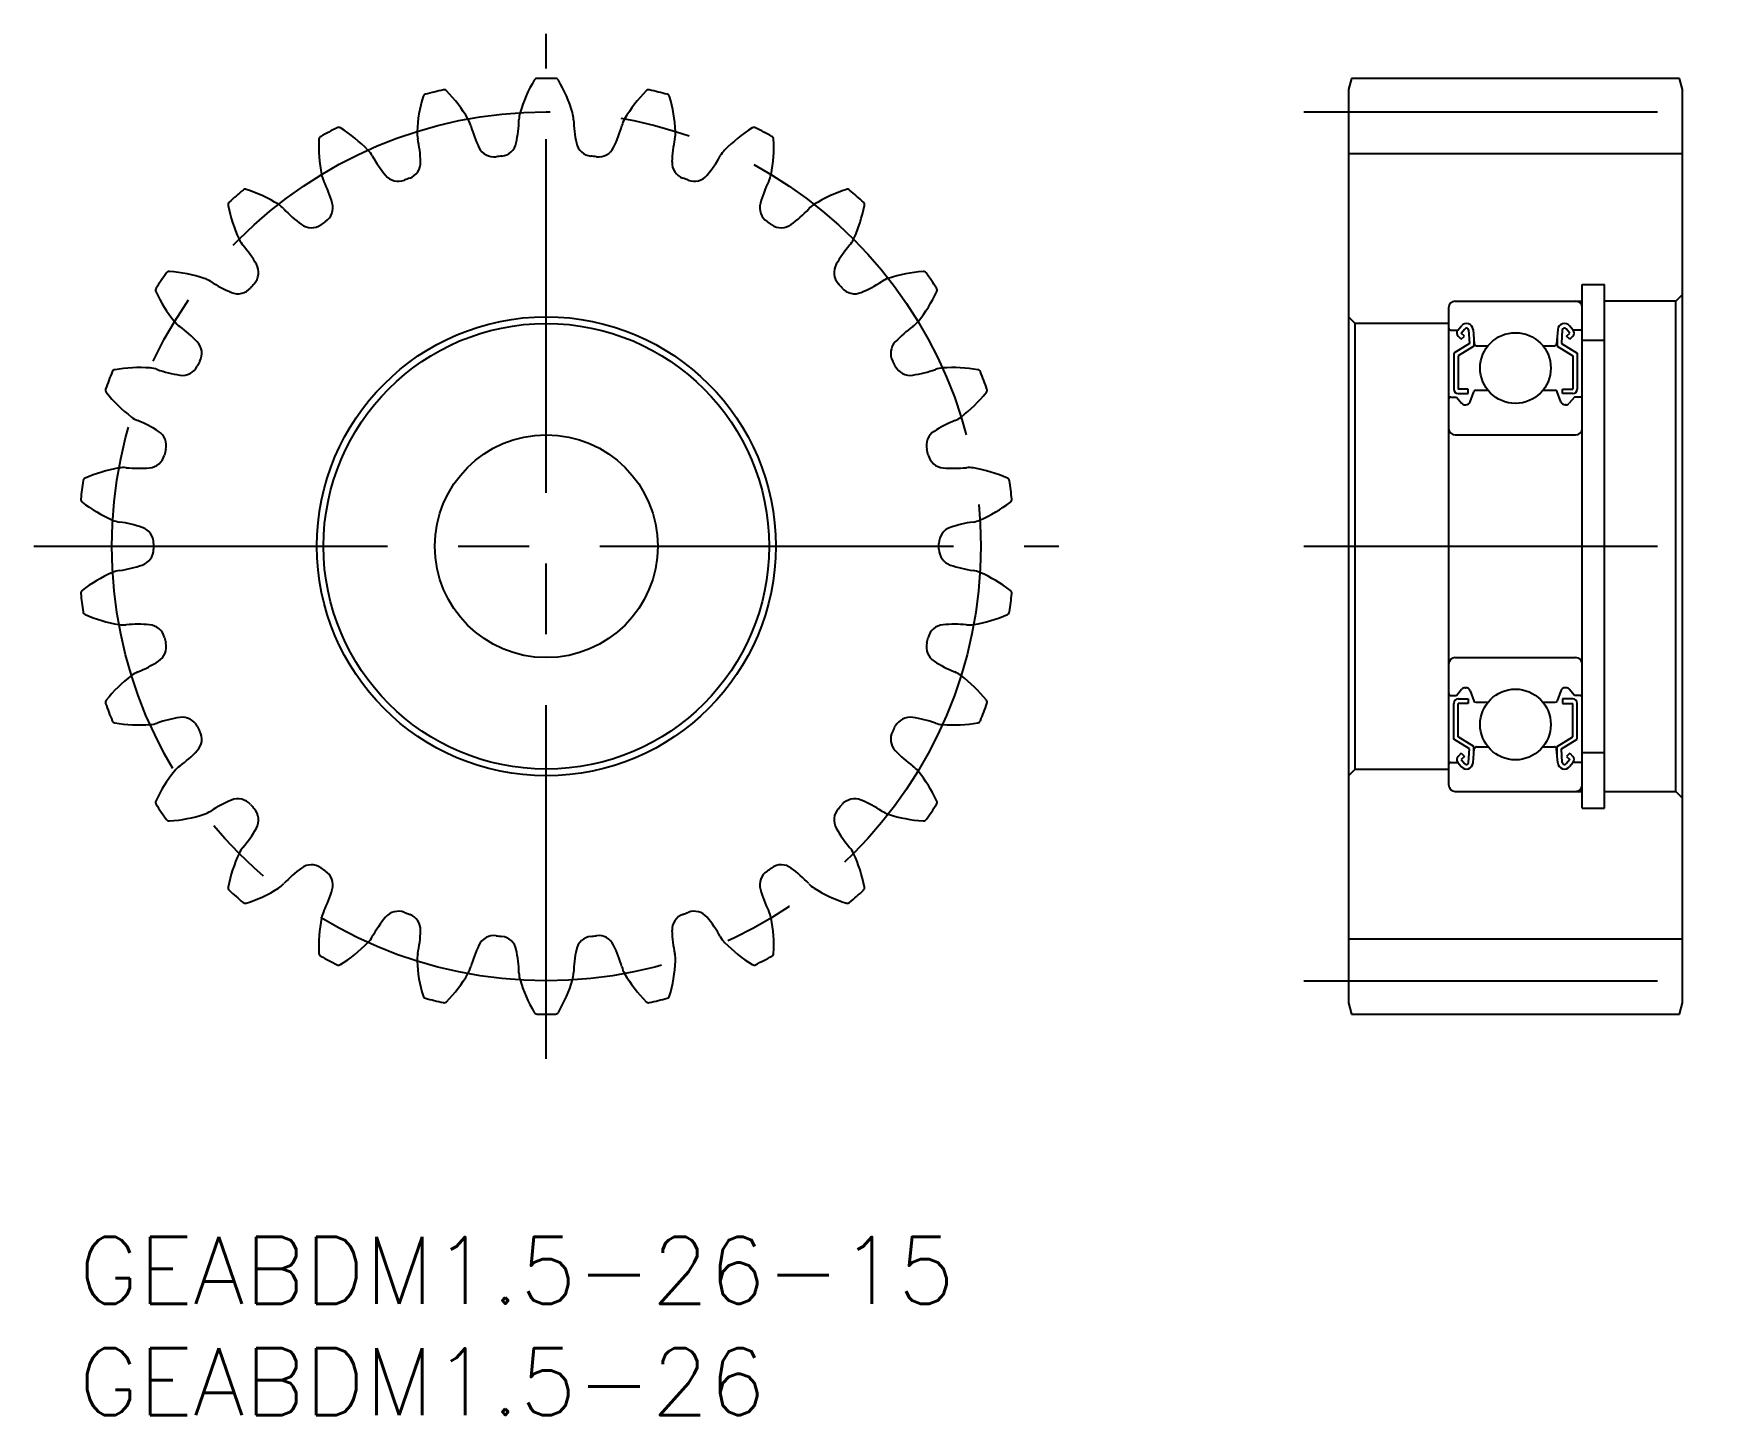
# Model space of a CAD drawing. Extents: x -2 to 74, y -8 to 54.
import ezdxf

# ---------------------------------------------------------------- set-up
doc = ezdxf.new("R2010")
doc.units = 0
doc.header["$LTSCALE"] = 0.5
doc.linetypes.add('CENTER', pattern=[50.8, 31.75, -6.35, 6.35, -6.35])
for name, color, linetype in [('MSM_CENTER', 1, 'CENTER'), ('MSM_CONTINUOUS', 7, 'CONTINUOUS'), ('MSM_PART_NUMBER', 7, 'CONTINUOUS')]:
    doc.layers.add(name, color=color, linetype=linetype)
doc.styles.get("Standard").update_dxf_attribs({"font": 'txt.shx', "height": 1, "bigfont": 'bigfont.shx'})

# ---------------------------------------------------------------- blocks, each defined once
blk = doc.blocks.new('*U3')
at = {"layer": 'MSM_PART_NUMBER'}
blk.add_text('GEABDM1.5-26', height=3, dxfattribs=at).set_placement((0, -8))
blk = doc.blocks.new('*U4')
at = {"layer": 'MSM_PART_NUMBER'}
blk.add_text('GEABDM1.5-26-15', height=3, dxfattribs=at).set_placement((0, -3))

msp = doc.modelspace()

# ---------------------------------------------------------------- linework, layer by layer
at = {"layer": 'MSM_CENTER'}
for p, q in [((21, 8), (21, 54)), ((55, 50.5), (74, 50.5)), ((-2, 31), (44, 31)), ((55, 31), (74, 31)), ((55, 11.5), (74, 11.5))]:
    msp.add_line(p, q, dxfattribs=at)
msp.add_circle((21, 31), 19.5, dxfattribs=at)
at = {"layer": 'MSM_CONTINUOUS'}
for p, q in [((57.134, 52), (57, 51.5)), ((71.866, 52), (57.134, 52)), ((72, 51.5), (71.866, 52)), ((57, 51.5), (57, 10.5)), ((72, 10.5), (72, 51.5)), ((57, 48.625), (72, 48.625)), ((67.5, 42.752), (68.5, 42.752)), ((67.5, 19.248), (67.5, 42.752)), ((68.5, 19.248), (68.5, 42.752)), ((61.8, 42), (67.5, 42)), ((71.7, 42), (68.5, 42)), ((72, 42.3), (71.7, 42)), ((71.7, 20), (71.7, 42)), ((57.3, 41), (57, 41.3)), ((61.5, 41.7), (61.5, 20.3)), ((61.5, 41), (57.3, 41)), ((57.3, 21), (57.3, 41)), ((61.6, 40.7), (61.91, 40.7)), ((61.91, 40.7), (62.072, 40.893)), ((62.063, 40.289), (61.922, 40.43)), ((62.063, 40.571), (62.226, 40.765)), ((62.205, 40.43), (62.063, 40.571)), ((62.063, 40.289), (62.205, 40.43)), ((62.399, 40.71), (62.432, 40.098)), ((62.598, 40.728), (62.653, 40.091)), ((62.632, 40.334), (62.632, 39.987)), ((66.402, 40.728), (66.347, 40.091)), ((66.368, 40.334), (66.368, 39.987)), ((66.601, 40.71), (66.568, 40.098)), ((66.937, 40.571), (66.774, 40.765)), ((66.795, 40.43), (66.937, 40.571)), ((66.937, 40.289), (66.795, 40.43)), ((67.09, 40.7), (66.928, 40.893)), ((66.937, 40.289), (67.078, 40.43)), ((67.4, 40.7), (67.09, 40.7)), ((62.432, 40.098), (61.732, 39.661)), ((61.732, 39.661), (61.732, 38.05)), ((62.632, 39.987), (61.932, 39.55)), ((61.932, 39.55), (61.932, 38.05)), ((62.753, 40), (63.267, 40)), ((65.733, 40), (66.247, 40)), ((66.368, 39.987), (67.068, 39.55)), ((66.568, 40.098), (67.268, 39.661)), ((67.068, 39.55), (67.068, 38.05)), ((67.268, 39.661), (67.268, 38.05)), ((67.5, 40.252), (68.5, 40.252)), ((62.382, 38.05), (61.932, 38.05)), ((62.382, 37.85), (62.382, 38.05)), ((62.719, 38), (63.267, 38)), ((65.733, 38), (66.281, 38)), ((66.618, 38.05), (67.068, 38.05)), ((66.618, 37.85), (66.618, 38.05)), ((61.6, 37.7), (61.85, 37.7)), ((61.85, 37.7), (62.084, 37.421)), ((61.932, 37.85), (62.382, 37.85)), ((62.237, 37.35), (62.273, 37.35)), ((62.461, 37.482), (62.625, 37.934)), ((66.539, 37.482), (66.375, 37.934)), ((67.068, 37.85), (66.618, 37.85)), ((66.763, 37.35), (66.727, 37.35)), ((67.15, 37.7), (66.916, 37.421)), ((67.4, 37.7), (67.15, 37.7)), ((61.8, 36), (67.2, 36)), ((61.8, 26), (67.2, 26)), ((61.85, 24.3), (62.084, 24.579)), ((62.237, 24.65), (62.273, 24.65)), ((62.461, 24.518), (62.625, 24.066)), ((66.539, 24.518), (66.375, 24.066)), ((66.763, 24.65), (66.727, 24.65)), ((67.15, 24.3), (66.916, 24.579)), ((61.6, 24.3), (61.85, 24.3)), ((61.732, 22.339), (61.732, 23.95)), ((61.932, 24.15), (62.382, 24.15)), ((61.932, 22.45), (61.932, 23.95)), ((62.382, 23.95), (61.932, 23.95)), ((62.382, 24.15), (62.382, 23.95)), ((62.719, 24), (63.267, 24)), ((65.733, 24), (66.281, 24)), ((67.068, 24.15), (66.618, 24.15)), ((66.618, 24.15), (66.618, 23.95)), ((66.618, 23.95), (67.068, 23.95)), ((67.068, 22.45), (67.068, 23.95)), ((67.4, 24.3), (67.15, 24.3)), ((67.268, 22.339), (67.268, 23.95)), ((62.432, 21.902), (61.732, 22.339)), ((62.632, 22.013), (61.932, 22.45)), ((62.282, 22.232), (62.282, 22.232)), ((62.457, 22.122), (62.457, 22.122)), ((66.368, 22.013), (67.068, 22.45)), ((66.568, 21.902), (67.268, 22.339)), ((61.6, 21.3), (61.91, 21.3)), ((61.91, 21.3), (62.072, 21.107)), ((62.063, 21.711), (61.922, 21.57)), ((62.063, 21.711), (62.205, 21.57)), ((62.205, 21.57), (62.063, 21.429)), ((62.063, 21.429), (62.226, 21.235)), ((62.399, 21.29), (62.432, 21.902)), ((62.598, 21.272), (62.653, 21.909)), ((62.632, 21.666), (62.632, 22.013)), ((62.753, 22), (63.267, 22)), ((65.733, 22), (66.247, 22)), ((66.402, 21.272), (66.347, 21.909)), ((66.368, 21.666), (66.368, 22.013)), ((66.601, 21.29), (66.568, 21.902)), ((66.937, 21.429), (66.774, 21.235)), ((66.937, 21.711), (66.795, 21.57)), ((66.795, 21.57), (66.937, 21.429)), ((67.09, 21.3), (66.928, 21.107)), ((66.937, 21.711), (67.078, 21.57)), ((67.4, 21.3), (67.09, 21.3)), ((67.5, 21.748), (68.5, 21.748)), ((57, 20.7), (57.3, 21)), ((57.3, 21), (61.5, 21)), ((61.8, 20), (67.5, 20)), ((68.5, 20), (71.7, 20)), ((71.7, 20), (72, 19.7)), ((67.5, 19.248), (68.5, 19.248)), ((57, 13.375), (72, 13.375)), ((57, 10.5), (57.134, 10)), ((57.134, 10), (71.866, 10)), ((71.866, 10), (72, 10.5))]:
    msp.add_line(p, q, dxfattribs=at)
for centre, radius in [((21, 31), 10.3), ((21, 31), 10), ((64.5, 39), 1.587), ((21, 31), 5), ((64.5, 23), 1.587)]:
    msp.add_circle(centre, radius, dxfattribs=at)
for centre, radius, start, end in [((26.054, 48.614), 6.5, 149.40662, 163.46154), ((20.588, 51.846), 0.15, 91.13329, 149.40662), ((21, 31), 21, 88.86671, 91.13329), ((21.412, 51.846), 0.15, 30.59338, 88.86655), ((15.946, 48.614), 6.5, 16.53846, 30.59338), ((21.692, 49.312), 6.5, 163.25278, 177.30769), ((15.611, 51.141), 0.15, 104.97944, 163.25278), ((21, 31), 21, 102.71286, 104.97944), ((16.412, 51.339), 0.15, 44.43953, 102.71286), ((11.878, 46.893), 6.5, 30.38462, 44.43953), ((30.122, 46.893), 6.5, 135.56047, 149.61538), ((25.588, 51.339), 0.15, 77.28713, 135.56047), ((21, 31), 21, 75.02056, 77.28714), ((26.389, 51.141), 0.15, 16.74722, 75.0204), ((20.308, 49.312), 6.5, 2.69231, 16.74722), ((16.426, 49.559), 1.228, 15.23785, 30.38462), ((21, 50.115), 1.228, 163.46154, 178.60831), ((21, 50.115), 1.228, 1.39169, 16.53846), ((25.574, 49.559), 1.228, 149.61539, 164.76215), ((21, 31), 21, 116.55902, 118.8256), ((11.678, 49.65), 0.15, 58.28569, 116.55886), ((8.339, 44.248), 6.5, 44.23077, 58.28569), ((16.426, 49.559), 1.228, 177.30769, 192.45446), ((23.184, 51.405), 5.778, 195.27838, 205.69688), ((13.996, 50.289), 5.778, 348.14928, 358.56778), ((28.004, 50.289), 5.778, 181.43222, 191.85072), ((18.816, 51.405), 5.778, 334.30312, 344.72162), ((25.574, 49.559), 1.228, 347.54554, 2.6923), ((33.661, 44.248), 6.5, 121.71431, 135.76923), ((30.322, 49.65), 0.15, 63.44098, 121.71431), ((21, 31), 21, 61.1744, 63.44098), ((17.289, 48.945), 6.5, 177.09893, 191.15385), ((10.947, 49.267), 0.15, 118.8256, 177.09893), ((12.117, 47.925), 1.228, 29.084, 44.23077), ((9.584, 48.052), 5.778, 1.99543, 12.41393), ((18.654, 49.225), 0.75, 205.69688, 277.33651), ((18.917, 49.257), 0.75, 276.50966, 348.14929), ((23.083, 49.257), 0.75, 191.85071, 263.49033), ((23.346, 49.225), 0.75, 262.66351, 334.30312), ((32.416, 48.052), 5.778, 167.58607, 178.00457), ((29.883, 47.925), 1.228, 135.76923, 150.916), ((24.711, 48.945), 6.5, 348.84615, 2.90107), ((31.053, 49.267), 0.15, 2.90107, 61.17425), ((18.237, 51.334), 5.778, 209.12453, 219.54303), ((14.608, 48.227), 0.75, 290.35581, 1.99542), ((21, 31), 17.625, 96.50966, 97.33649), ((21, 31), 17.625, 82.66351, 83.49034), ((27.392, 48.227), 0.75, 178.00456, 249.6442), ((23.763, 51.334), 5.778, 320.45697, 330.87547), ((12.117, 47.925), 1.228, 191.15385, 206.30061), ((5.834, 44.825), 5.778, 15.84159, 26.26008), ((14.36, 48.133), 0.75, 219.54302, 291.18266), ((21, 31), 17.625, 110.35581, 111.18265), ((21, 31), 17.625, 68.81735, 69.64419), ((27.64, 48.133), 0.75, 248.81735, 320.45696), ((36.166, 44.825), 5.778, 153.73992, 164.15841), ((29.883, 47.925), 1.228, 333.69939, 348.84615), ((6.868, 46.33), 0.15, 132.67175, 190.94508), ((21, 31), 21, 130.40517, 132.67175), ((7.485, 46.877), 0.15, 72.13184, 130.40501), ((5.537, 40.833), 6.5, 58.07692, 72.13184), ((10.671, 46.197), 0.75, 304.20197, 15.8416), ((31.329, 46.197), 0.75, 164.1584, 235.79802), ((36.463, 40.833), 6.5, 107.86816, 121.92308), ((34.515, 46.877), 0.15, 49.59482, 107.86816), ((21, 31), 21, 47.32825, 49.59483), ((35.132, 46.33), 0.15, 349.05492, 47.32809), ((13.102, 47.536), 6.5, 190.94508, 205), ((8.325, 45.308), 1.228, 42.93016, 58.07692), ((13.451, 50.082), 5.778, 222.97068, 233.38918), ((28.549, 50.082), 5.778, 306.61082, 317.02932), ((33.675, 45.308), 1.228, 121.92307, 137.06984), ((28.898, 47.536), 6.5, 335, 349.05492), ((10.453, 46.047), 0.75, 233.38917, 305.02882), ((21, 31), 17.625, 124.20197, 125.0288), ((21, 31), 17.625, 54.9712, 55.79803), ((31.547, 46.047), 0.75, 234.9712, 306.61081), ((8.325, 45.308), 1.228, 205, 220.14677), ((2.967, 40.794), 5.778, 29.68774, 40.10624), ((39.033, 40.794), 5.778, 139.89376, 150.31226), ((33.675, 45.308), 1.228, 319.85323, 334.99999), ((4.078, 43.181), 0.15, 85.97799, 144.25117), ((3.633, 36.847), 6.5, 71.92308, 85.97799), ((7.334, 43.284), 0.75, 318.04812, 29.68775), ((34.666, 43.284), 0.75, 150.31225, 221.95187), ((38.367, 36.847), 6.5, 94.02201, 108.07692), ((37.922, 43.181), 0.15, 35.74867, 94.02201), ((3.61, 42.502), 0.15, 146.5179, 204.79124), ((21, 31), 21, 144.25132, 146.5179), ((5.269, 41.858), 1.228, 56.77631, 71.92307), ((9.104, 47.721), 5.778, 236.81684, 247.23533), ((7.159, 43.085), 0.75, 247.23533, 318.87497), ((21, 31), 17.625, 138.04812, 138.87495), ((21, 31), 17.625, 41.12504, 41.95188), ((34.841, 43.085), 0.75, 221.12504, 292.76466), ((32.896, 47.721), 5.778, 292.76466, 303.18316), ((36.731, 41.858), 1.228, 108.07692, 123.22369), ((21, 31), 21, 33.4821, 35.74867), ((38.39, 42.502), 0.15, 335.20876, 33.4821), ((9.375, 45.165), 6.5, 204.79124, 218.84615), ((32.625, 45.165), 6.5, 321.15385, 335.20876), ((61.8, 41.7), 0.3, 90, 180), ((67.2, 41.7), 0.3, 0, 90), ((5.269, 41.858), 1.228, 218.84615, 233.99292), ((36.731, 41.858), 1.228, 306.00708, 321.15385), ((1.147, 36.193), 5.778, 43.5339, 53.95239), ((40.853, 36.193), 5.778, 126.04761, 136.4661), ((61.6, 40.8), 0.1, 180.81025, 270.00003), ((62.063, 40.571), 0.2, 139.86482, 225.00006), ((62.301, 40.702), 0.298, 5.00049, 140.17136), ((62.301, 40.702), 0.0983, 4.66455, 139.97394), ((66.699, 40.702), 0.298, 39.82861, 174.99974), ((66.699, 40.702), 0.0983, 40.02637, 175.33574), ((66.937, 40.571), 0.2, 314.99673, 40.13525), ((67.4, 40.8), 0.1, 269.99948, 359.99126), ((4.792, 39.656), 0.75, 331.89428, 43.53391), ((37.208, 39.656), 0.75, 136.4661, 208.10571), ((62.753, 40.1), 0.1, 185.14438, 270.00003), ((66.247, 40.1), 0.1, 269.99948, 354.85568), ((21, 31), 21, 158.09748, 160.36406), ((1.655, 38.778), 0.15, 99.82415, 158.09732), ((2.738, 32.521), 6.5, 85.76923, 99.82415), ((3.127, 37.778), 1.228, 70.62246, 85.76923), ((5.448, 44.389), 5.778, 250.66299, 261.08149), ((4.669, 39.422), 0.75, 261.08148, 332.72112), ((21, 31), 17.625, 151.89428, 152.72111), ((21, 31), 17.625, 27.27889, 28.10573), ((37.331, 39.422), 0.75, 207.27889, 278.9185), ((36.552, 44.389), 5.778, 278.91851, 289.33701), ((38.873, 37.778), 1.228, 94.23077, 109.37754), ((39.262, 32.521), 6.5, 80.17585, 94.23077), ((40.345, 38.778), 0.15, 21.90252, 80.17585), ((21, 31), 21, 19.63594, 21.90252), ((1.362, 38.006), 0.15, 160.36406, 218.63739), ((40.638, 38.006), 0.15, 321.36261, 19.63594), ((61.932, 38.05), 0.2, 180.00005, 270.00003), ((67.068, 38.05), 0.2, 269.99976, 359.99563), ((6.323, 41.971), 6.5, 218.63739, 232.69231), ((35.677, 41.971), 6.5, 307.30769, 321.36261), ((61.6, 37.6), 0.1, 89.99951, 180.00005), ((62.237, 37.55), 0.2, 220.13838, 270.00003), ((62.273, 37.55), 0.2, 270.00003, 340.11166), ((62.719, 37.9), 0.1, 89.99951, 160.11572), ((66.281, 37.9), 0.1, 19.88452, 90.00024), ((66.727, 37.55), 0.2, 199.88831, 269.99976), ((66.763, 37.55), 0.2, 269.99976, 319.86147), ((67.4, 37.6), 0.1, 359.99126, 90.00024), ((3.127, 37.778), 1.228, 232.69231, 247.83908), ((0.481, 31.291), 5.778, 57.38005, 67.79855), ((41.519, 31.291), 5.778, 112.20145, 122.61995), ((38.873, 37.778), 1.228, 292.16092, 307.30769), ((3.191, 35.526), 0.75, 345.74046, 57.38004), ((38.809, 35.526), 0.75, 122.61994, 194.25958), ((61.8, 36.3), 0.3, 180, 270), ((67.2, 36.3), 0.3, 270, 0), ((3.128, 35.269), 0.75, 274.92763, 346.56728), ((21, 31), 17.625, 165.74043, 166.56726), ((21, 31), 17.625, 13.43274, 14.25957), ((38.872, 35.269), 0.75, 193.43274, 265.07235), ((2.905, 28.106), 6.5, 99.61538, 113.6703), ((2.025, 33.304), 1.228, 84.46862, 99.61538), ((2.696, 40.278), 5.778, 264.50915, 274.92764), ((39.304, 40.278), 5.778, 265.07235, 275.49085), ((39.975, 33.304), 1.228, 80.38461, 95.53138), ((39.095, 28.106), 6.5, 66.3297, 80.38461), ((21, 31), 21, 171.94363, 174.21021), ((0.356, 33.922), 0.15, 113.6703, 171.94348), ((41.644, 33.922), 0.15, 8.05635, 66.3297), ((21, 31), 21, 5.78979, 8.05637), ((0.256, 33.103), 0.15, 174.21021, 232.48355), ((4.123, 38.14), 6.5, 232.48355, 246.53846), ((37.877, 38.14), 6.5, 293.46154, 307.51645), ((41.744, 33.103), 0.15, 307.51645, 5.78979), ((2.025, 33.304), 1.228, 246.53846, 261.68523), ((1.007, 26.372), 5.778, 71.2262, 81.6447), ((40.993, 26.372), 5.778, 98.3553, 108.7738), ((39.975, 33.304), 1.228, 278.31477, 293.46154), ((2.625, 31.133), 0.75, 359.58661, 71.22621), ((39.375, 31.133), 0.75, 108.77379, 180.41343), ((2.625, 30.867), 0.75, 288.77379, 0.41343), ((21, 31), 17.625, 179.58658, 180.41342), ((21, 31), 17.625, 359.58658, 0.41342), ((39.375, 30.867), 0.75, 179.58658, 251.22621), ((4.123, 23.86), 6.5, 113.46154, 127.51645), ((2.025, 28.696), 1.228, 98.31477, 113.46153), ((1.007, 35.628), 5.778, 278.3553, 288.7738), ((40.993, 35.628), 5.778, 251.2262, 261.6447), ((39.975, 28.696), 1.228, 66.53846, 81.68523), ((37.877, 23.86), 6.5, 52.48355, 66.53846), ((0.256, 28.897), 0.15, 127.51645, 185.78979), ((21, 31), 21, 185.78979, 188.05637), ((21, 31), 21, 351.94363, 354.21021), ((41.744, 28.897), 0.15, 354.2102, 52.48355), ((0.356, 28.078), 0.15, 188.05637, 246.3297), ((2.905, 33.894), 6.5, 246.3297, 260.38461), ((2.025, 28.696), 1.228, 260.38461, 275.53138), ((2.696, 21.722), 5.778, 85.07236, 95.49085), ((3.128, 26.731), 0.75, 13.43271, 85.07237), ((38.872, 26.731), 0.75, 94.92763, 166.56728), ((39.304, 21.722), 5.778, 84.50915, 94.92764), ((39.975, 28.696), 1.228, 264.46862, 279.61539), ((39.095, 33.894), 6.5, 279.61539, 293.6703), ((41.644, 28.078), 0.15, 293.6703, 351.94363), ((3.191, 26.474), 0.75, 302.61996, 14.25958), ((21, 31), 17.625, 193.43274, 194.25957), ((38.809, 26.474), 0.75, 165.74043, 237.38006), ((21, 31), 17.625, 345.74043, 346.56726), ((0.481, 30.709), 5.778, 292.20145, 302.61995), ((41.519, 30.709), 5.778, 237.38005, 247.79855), ((61.8, 25.7), 0.3, 90, 180), ((67.2, 25.7), 0.3, 0, 90), ((6.323, 20.029), 6.5, 127.30769, 141.36261), ((3.127, 24.222), 1.228, 112.16092, 127.30769), ((38.873, 24.222), 1.228, 52.6923, 67.83908), ((35.677, 20.029), 6.5, 38.63739, 52.69231), ((61.6, 24.4), 0.1, 179.99995, 270.00049), ((62.237, 24.45), 0.2, 89.99997, 139.86162), ((62.273, 24.45), 0.2, 19.88834, 89.99997), ((66.727, 24.45), 0.2, 90.00024, 160.11169), ((66.763, 24.45), 0.2, 40.13853, 90.00024), ((67.4, 24.4), 0.1, 269.99976, 0.00874), ((1.362, 23.994), 0.15, 141.36261, 199.63578), ((21, 31), 21, 199.63594, 201.90252), ((21, 31), 21, 338.09748, 340.36406), ((40.638, 23.994), 0.15, 340.36406, 38.63739), ((61.932, 23.95), 0.2, 89.99997, 179.99995), ((62.719, 24.1), 0.1, 199.88428, 270.00049), ((66.281, 24.1), 0.1, 269.99976, 340.11548), ((67.068, 23.95), 0.2, 0.00437, 90.00024), ((1.655, 23.222), 0.15, 201.90252, 260.17585), ((2.738, 29.479), 6.5, 260.17585, 274.23077), ((3.127, 24.222), 1.228, 274.23077, 289.37754), ((5.448, 17.611), 5.778, 98.91851, 109.33701), ((4.669, 22.578), 0.75, 27.27892, 98.91852), ((21, 31), 17.625, 207.27889, 208.10572), ((21, 31), 17.625, 331.89428, 332.72111), ((37.331, 22.578), 0.75, 81.08148, 152.72112), ((36.552, 17.611), 5.778, 70.66299, 81.08149), ((38.873, 24.222), 1.228, 250.62246, 265.76923), ((39.262, 29.479), 6.5, 265.76923, 279.82415), ((40.345, 23.222), 0.15, 279.82415, 338.09748), ((4.792, 22.344), 0.75, 316.4661, 28.10574), ((37.208, 22.344), 0.75, 151.89428, 223.5339), ((1.147, 25.807), 5.778, 306.04761, 316.4661), ((40.853, 25.807), 5.778, 223.5339, 233.95239), ((61.6, 21.2), 0.1, 89.99997, 179.18975), ((62.063, 21.429), 0.2, 134.99994, 220.13518), ((62.301, 21.298), 0.0983, 220.02606, 355.33545), ((62.753, 21.9), 0.1, 89.99997, 174.85562), ((66.247, 21.9), 0.1, 5.14432, 90.00052), ((66.699, 21.298), 0.0983, 184.66426, 319.97363), ((66.937, 21.429), 0.2, 319.86475, 45.00327), ((67.4, 21.2), 0.1, 0.00874, 90.00052), ((9.375, 16.835), 6.5, 141.15385, 155.20876), ((5.269, 20.142), 1.228, 126.00708, 141.15385), ((36.731, 20.142), 1.228, 38.84615, 53.99292), ((32.625, 16.835), 6.5, 24.79124, 38.84615), ((62.301, 21.298), 0.298, 219.82864, 354.99951), ((66.699, 21.298), 0.298, 185.00026, 320.17139), ((61.8, 20.3), 0.3, 180, 270), ((67.2, 20.3), 0.3, 270, 0), ((3.61, 19.498), 0.15, 155.20876, 213.4821), ((21, 31), 21, 213.4821, 215.74867), ((5.269, 20.142), 1.228, 288.07692, 303.22369), ((9.104, 14.279), 5.778, 112.76466, 123.18316), ((7.159, 18.915), 0.75, 41.12502, 112.76467), ((21, 31), 17.625, 221.12505, 221.95188), ((7.334, 18.716), 0.75, 330.31227, 41.95189), ((34.666, 18.716), 0.75, 138.04812, 209.68775), ((21, 31), 17.625, 318.04812, 318.87495), ((34.841, 18.915), 0.75, 67.23533, 138.87497), ((32.896, 14.279), 5.778, 56.81684, 67.23533), ((36.731, 20.142), 1.228, 236.77631, 251.92308), ((21, 31), 21, 324.25133, 326.5179), ((38.39, 19.498), 0.15, 326.5179, 24.79124), ((4.078, 18.819), 0.15, 215.74867, 274.02201), ((3.633, 25.153), 6.5, 274.02201, 288.07692), ((2.967, 21.206), 5.778, 319.89376, 330.31226), ((39.033, 21.206), 5.778, 209.68774, 220.10624), ((38.367, 25.153), 6.5, 251.92308, 265.97799), ((37.922, 18.819), 0.15, 265.97799, 324.25133), ((8.325, 16.692), 1.228, 139.85323, 154.99999), ((33.675, 16.692), 1.228, 25, 40.14677), ((13.102, 14.464), 6.5, 155, 169.05492), ((28.898, 14.464), 6.5, 10.94508, 25), ((13.451, 11.918), 5.778, 126.61082, 137.02932), ((10.453, 15.953), 0.75, 54.97122, 126.61083), ((21, 31), 17.625, 234.9712, 235.79803), ((10.671, 15.803), 0.75, 344.15842, 55.79804), ((31.329, 15.803), 0.75, 124.20197, 195.84158), ((21, 31), 17.625, 304.20197, 305.0288), ((31.547, 15.953), 0.75, 53.38917, 125.02881), ((28.549, 11.918), 5.778, 42.97068, 53.38918), ((6.868, 15.67), 0.15, 169.05492, 227.32825), ((21, 31), 21, 227.32825, 229.59483), ((5.537, 21.167), 6.5, 287.86816, 301.92308), ((8.325, 16.692), 1.228, 301.92308, 317.06984), ((5.834, 17.175), 5.778, 333.73992, 344.15841), ((36.166, 17.175), 5.778, 195.84159, 206.26008), ((33.675, 16.692), 1.228, 222.93016, 238.07692), ((36.463, 21.167), 6.5, 238.07692, 252.13184), ((21, 31), 21, 310.40517, 312.67175), ((35.132, 15.67), 0.15, 312.67175, 10.94508), ((7.485, 15.123), 0.15, 229.59483, 287.86816), ((12.117, 14.075), 1.228, 153.69939, 168.84615), ((14.36, 13.867), 0.75, 68.81735, 140.45696), ((21, 31), 17.625, 248.81735, 249.64419), ((14.608, 13.773), 0.75, 358.00458, 69.6442), ((27.392, 13.773), 0.75, 110.35581, 181.99542), ((21, 31), 17.625, 290.35581, 291.18265), ((27.64, 13.867), 0.75, 39.54302, 111.18266), ((29.883, 14.075), 1.228, 11.15385, 26.30061), ((34.515, 15.123), 0.15, 252.13184, 310.40517), ((17.289, 13.055), 6.5, 168.84615, 182.90107), ((18.237, 10.666), 5.778, 140.45697, 150.87547), ((9.584, 13.948), 5.778, 347.58607, 358.00457), ((32.416, 13.948), 5.778, 181.99543, 192.41393), ((23.763, 10.666), 5.778, 29.12453, 39.54303), ((24.711, 13.055), 6.5, 357.09893, 11.15385), ((8.339, 17.752), 6.5, 301.71431, 315.76923), ((12.117, 14.075), 1.228, 315.76923, 330.916), ((23.184, 10.595), 5.778, 154.30312, 164.72162), ((18.654, 12.775), 0.75, 82.66351, 154.30312), ((21, 31), 17.625, 262.66351, 263.49034), ((18.917, 12.743), 0.75, 11.85071, 83.49035), ((23.083, 12.743), 0.75, 96.50966, 168.14927), ((21, 31), 17.625, 276.50966, 277.33649), ((23.346, 12.775), 0.75, 25.69687, 97.33651), ((18.816, 10.595), 5.778, 15.27838, 25.69687), ((29.883, 14.075), 1.228, 209.084, 224.23076), ((33.661, 17.752), 6.5, 224.23077, 238.28569), ((10.947, 12.733), 0.15, 182.90107, 241.1744), ((21, 31), 21, 241.1744, 243.44098), ((11.678, 12.35), 0.15, 243.44098, 301.71431), ((16.426, 12.441), 1.228, 167.54554, 182.6923), ((21.692, 12.688), 6.5, 182.69231, 196.74722), ((13.996, 11.711), 5.778, 1.43222, 11.85072), ((28.004, 11.711), 5.778, 168.14928, 178.56778), ((20.308, 12.688), 6.5, 343.25278, 357.30769), ((25.574, 12.441), 1.228, 357.30769, 12.45446), ((30.322, 12.35), 0.15, 238.28569, 296.55902), ((21, 31), 21, 296.55902, 298.8256), ((31.053, 12.733), 0.15, 298.8256, 357.09893), ((11.878, 15.107), 6.5, 315.56047, 329.61538), ((16.426, 12.441), 1.228, 329.61538, 344.76215), ((21, 11.885), 1.228, 181.39169, 196.53846), ((26.054, 13.386), 6.5, 196.53846, 210.59338), ((15.946, 13.386), 6.5, 329.40662, 343.46154), ((21, 11.885), 1.228, 343.46154, 358.60831), ((25.574, 12.441), 1.228, 195.23785, 210.38462), ((30.122, 15.107), 6.5, 210.38462, 224.43953), ((15.611, 10.859), 0.15, 196.74722, 255.02056), ((21, 31), 21, 255.02056, 257.28714), ((21, 31), 21, 282.71286, 284.97944), ((26.389, 10.859), 0.15, 284.97944, 343.25278), ((16.412, 10.661), 0.15, 257.28714, 315.56047), ((20.588, 10.154), 0.15, 210.59338, 268.86671), ((21, 31), 21, 268.86671, 271.13329), ((21.412, 10.154), 0.15, 271.13329, 329.40662), ((25.588, 10.661), 0.15, 224.43953, 282.71286)]:
    msp.add_arc(centre, radius, start, end, dxfattribs=at)

# ---------------------------------------------------------------- block references
for name in ['*U4', '*U3']:
    msp.add_blockref(name, (0, 0), dxfattribs=at)

doc.saveas('drawing.dxf')
